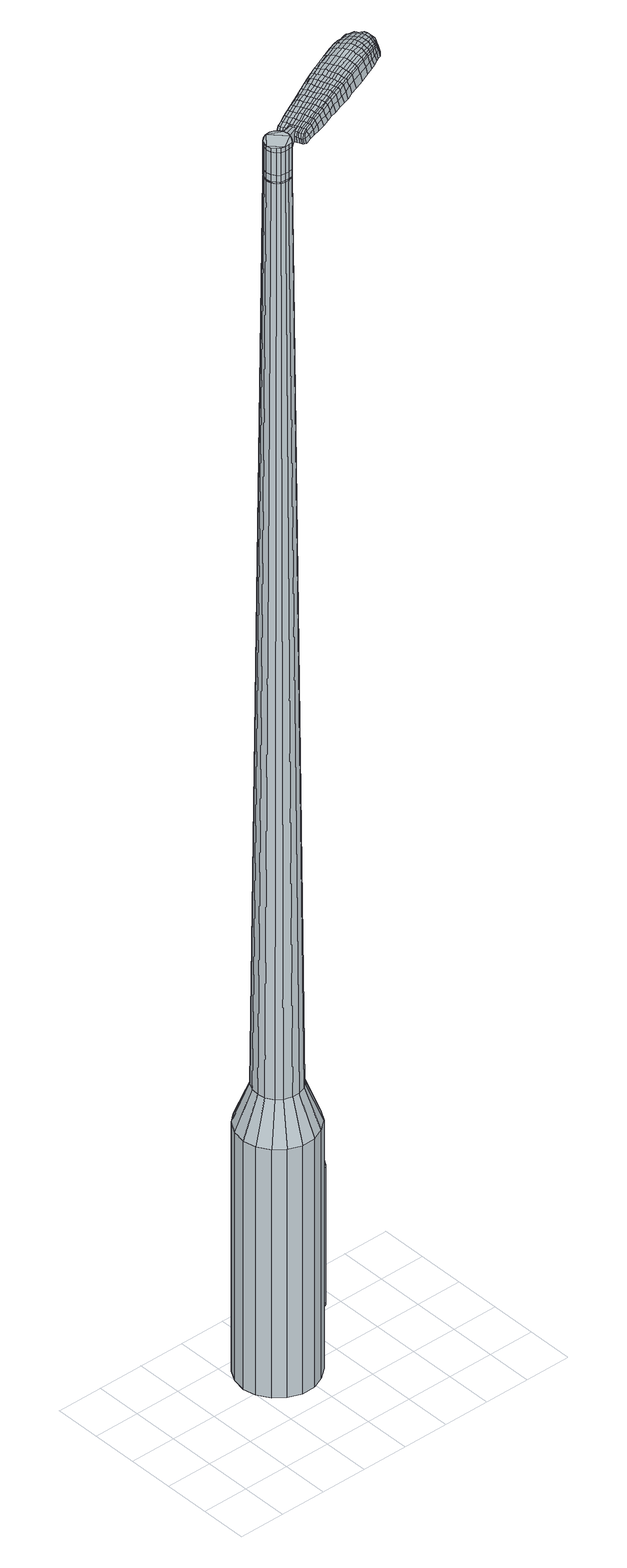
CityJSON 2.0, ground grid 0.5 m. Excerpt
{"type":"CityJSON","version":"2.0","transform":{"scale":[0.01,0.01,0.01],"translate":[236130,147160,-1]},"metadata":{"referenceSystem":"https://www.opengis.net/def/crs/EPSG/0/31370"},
"CityObjects":{
"object1":{"type":"GenericCityObject","attributes":{"cluster":451,"mean_distance_to_centroid":0.259,"new_centroid_x":236131.39,"new_centroid_y":147161.11,"mean_distance_to_camera":7.09,"H1":17.05,"H2":14.73,"Z_final":109.92,"cluster2":-1,"proj_x":236131.88,"proj_y":147162.38,"id_line":53640,"bearing_l":290.99,"distance":1.37,"orientation":"left","G_obj":20.99},"geometry":[{"type":"MultiSurface","lod":"2","boundaries":[[[0,1,2,3]],[[1,4,5,2]],[[4,6,7,5]],[[6,8,9,7]],[[8,10,11,9]],[[10,12,13,11]],[[12,14,15,13]],[[14,16,17,15]],[[16,18,19,17]],[[18,20,21,19]],[[20,22,23,21]],[[22,24,25,23]],[[24,26,27,25]],[[26,28,29,27]],[[28,30,31,29]],[[30,32,33,31]],[[32,34,35,33]],[[34,0,3,35]],[[36,37,38,39]],[[38,40,41,42]],[[41,43,42]],[[42,44,45,46]],[[45,47,46]],[[46,48,49,50]],[[49,51,50]],[[42,46,50,38]],[[50,52,39,38]],[[53,36,39]],[[2,5,7,35]],[[7,9,11,15]],[[11,13,15]],[[15,17,19,23]],[[19,21,23]],[[23,25,27,31]],[[27,29,31]],[[15,23,31,7]],[[31,33,35,7]],[[3,2,35]],[[1,0,54,55]],[[0,34,56,54]],[[34,32,57,56]],[[32,30,58,57]],[[30,28,59,58]],[[28,26,60,59]],[[26,24,61,60]],[[24,22,62,61]],[[22,20,63,62]],[[20,18,64,63]],[[18,16,65,64]],[[16,14,66,65]],[[14,12,67,66]],[[12,10,68,67]],[[10,8,69,68]],[[8,6,70,69]],[[6,4,71,70]],[[4,1,55,71]],[[55,54,72,73]],[[54,56,74,72]],[[56,57,75,74]],[[57,58,76,75]],[[58,59,77,76]],[[59,60,78,77]],[[60,61,79,78]],[[61,62,80,79]],[[62,63,81,80]],[[63,64,82,81]],[[64,65,83,82]],[[65,66,84,83]],[[66,67,85,84]],[[67,68,86,85]],[[68,69,87,86]],[[69,70,88,87]],[[70,71,89,88]],[[71,55,73,89]],[[72,90,91,73]],[[92,93,90,72]],[[94,95,93,92]],[[76,96,95,94]],[[77,97,96,76]],[[78,98,97,77]],[[99,100,98,78]],[[101,102,100,99]],[[103,104,102,101]],[[105,106,104,103]],[[83,107,106,105]],[[108,109,107,83]],[[85,110,109,108]],[[86,111,110,85]],[[112,113,111,86]],[[114,115,113,112]],[[89,116,115,114]],[[73,91,116,89]],[[117,118,119,120]],[[121,117,120,122]],[[123,121,122,124]],[[125,123,124,126]],[[127,125,126,128]],[[129,127,128,130]],[[131,129,130,132]],[[133,131,132,134]],[[135,133,134,136]],[[137,135,136,138]],[[139,137,138,140]],[[141,139,140,142]],[[143,141,142,144]],[[145,143,144,146]],[[147,145,146,148]],[[149,147,148,150]],[[74,92,72]],[[74,75,94,92]],[[75,76,94]],[[79,99,78]],[[79,80,101,99]],[[80,81,103,101]],[[81,82,105,103]],[[82,83,105]],[[84,108,83]],[[84,85,108]],[[87,112,86]],[[87,88,114,112]],[[88,89,114]],[[151,115,116]],[[151,152,113,115]],[[152,111,113]],[[153,109,110]],[[153,107,109]],[[154,106,107]],[[154,155,104,106]],[[155,156,102,104]],[[156,157,100,102]],[[157,98,100]],[[158,95,96]],[[158,159,93,95]],[[159,90,93]],[[39,52,149,160]],[[91,90,161,150]],[[53,39,160,118]],[[90,159,119,161]],[[36,53,118,117]],[[159,158,120,119]],[[37,36,117,121]],[[158,96,122,120]],[[38,37,121,123]],[[96,97,124,122]],[[40,38,123,125]],[[97,98,126,124]],[[41,40,125,127]],[[98,157,128,126]],[[43,41,127,129]],[[157,156,130,128]],[[42,43,129,131]],[[156,155,132,130]],[[44,42,131,133]],[[155,154,134,132]],[[45,44,133,135]],[[154,107,136,134]],[[47,45,135,137]],[[107,153,138,136]],[[46,47,137,139]],[[153,110,140,138]],[[48,46,139,141]],[[110,111,142,140]],[[49,48,141,143]],[[111,152,144,142]],[[51,49,143,145]],[[152,151,146,144]],[[50,51,145,147]],[[151,116,148,146]],[[52,50,147,149]],[[116,91,150,148]],[[149,150,162,163]],[[150,161,164,162]],[[161,119,165,164]],[[119,118,166,165]],[[118,160,167,166]],[[160,149,163,167]],[[168,169,170,171]],[[172,168,171,173]],[[168,172,174,175]],[[169,168,175,176]],[[177,178,179,180]],[[181,177,180,182]],[[177,181,183,184]],[[178,177,184,185]],[[186,187,188,189]],[[190,186,189,191]],[[186,190,192,193]],[[187,186,193,194]],[[195,196,197,198]],[[199,195,198,200]],[[195,199,201,202]],[[196,195,202,203]],[[204,205,206,207]],[[208,204,207,209]],[[204,208,210,211]],[[205,204,211,212]],[[213,214,215,216]],[[217,213,216,218]],[[213,217,219,220]],[[214,213,220,221]],[[222,223,224,225]],[[214,222,225,215]],[[222,214,221,226]],[[223,222,226,227]],[[228,229,230,231]],[[223,228,231,224]],[[228,223,227,232]],[[229,228,232,233]],[[234,172,173,235]],[[229,234,235,230]],[[234,229,233,236]],[[172,234,236,174]],[[237,238,239,240]],[[241,237,240,242]],[[237,241,243,244]],[[238,237,244,245]],[[246,247,248,249]],[[238,246,249,239]],[[246,238,245,250]],[[247,246,250,251]],[[252,253,254,255]],[[247,252,255,248]],[[252,247,251,256]],[[253,252,256,257]],[[258,259,260,261]],[[253,258,261,254]],[[258,253,257,262]],[[259,258,262,263]],[[264,169,176,265]],[[259,264,265,260]],[[264,259,263,266]],[[169,264,266,170]],[[267,268,269,270]],[[271,267,270,272]],[[267,271,273,274]],[[268,267,274,275]],[[276,277,278,279]],[[268,276,279,269]],[[276,268,275,280]],[[277,276,280,281]],[[282,283,284,285]],[[277,282,285,278]],[[282,277,281,286]],[[283,282,286,287]],[[288,181,182,289]],[[283,288,289,284]],[[288,283,287,290]],[[181,288,290,183]],[[291,292,293,294]],[[295,291,294,296]],[[291,295,297,298]],[[292,291,298,299]],[[300,301,302,303]],[[292,300,303,293]],[[300,292,299,304]],[[301,300,304,305]],[[306,307,308,309]],[[301,306,309,302]],[[306,301,305,310]],[[307,306,310,311]],[[312,313,314,315]],[[307,312,315,308]],[[312,307,311,316]],[[313,312,316,317]],[[318,178,185,319]],[[313,318,319,314]],[[318,313,317,320]],[[178,318,320,179]],[[321,207,206,322]],[[323,321,322,324]],[[321,323,325,326]],[[207,321,326,209]],[[327,323,324,328]],[[329,327,328,330]],[[327,329,331,332]],[[323,327,332,325]],[[333,329,330,334]],[[335,333,334,336]],[[333,335,337,338]],[[329,333,338,331]],[[339,335,336,340]],[[341,339,340,342]],[[339,341,343,344]],[[335,339,344,337]],[[345,341,342,346]],[[196,345,346,197]],[[345,196,203,347]],[[341,345,347,343]],[[348,349,194,193]],[[350,348,193,192]],[[348,350,351,352]],[[349,348,352,353]],[[354,355,353,352]],[[356,354,352,351]],[[354,356,357,358]],[[355,354,358,359]],[[360,361,359,358]],[[362,360,358,357]],[[360,362,363,364]],[[361,360,364,365]],[[366,367,365,364]],[[368,366,364,363]],[[366,368,201,199]],[[367,366,199,200]],[[369,370,371,372]],[[271,369,372,273]],[[369,271,272,373]],[[370,369,373,374]],[[375,190,191,376]],[[370,375,376,371]],[[375,370,374,377]],[[190,375,377,192]],[[378,379,380,381]],[[217,378,381,219]],[[378,217,218,382]],[[379,378,382,383]],[[384,385,386,387]],[[379,384,387,380]],[[384,379,383,388]],[[385,384,388,389]],[[390,187,194,391]],[[385,390,391,386]],[[390,385,389,392]],[[187,390,392,188]],[[393,394,395,396]],[[175,393,396,176]],[[393,175,174,397]],[[394,393,397,398]],[[399,400,401,402]],[[394,399,402,395]],[[399,394,398,403]],[[400,399,403,404]],[[405,198,197,406]],[[400,405,406,401]],[[405,400,404,407]],[[198,405,407,200]],[[408,409,410,411]],[[180,408,411,182]],[[408,180,179,412]],[[409,408,412,413]],[[414,202,201,415]],[[409,414,415,410]],[[414,409,413,416]],[[202,414,416,203]],[[417,418,419,420]],[[295,417,420,297]],[[417,295,296,421]],[[418,417,421,422]],[[423,208,209,424]],[[418,423,424,419]],[[423,418,422,425]],[[208,423,425,210]],[[426,427,428,429]],[[241,426,429,243]],[[426,241,242,430]],[[427,426,430,431]],[[432,433,434,435]],[[427,432,435,428]],[[432,427,431,436]],[[433,432,436,437]],[[438,205,212,439]],[[433,438,439,434]],[[438,433,437,440]],[[205,438,440,206]],[[441,442,431,430]],[[240,441,430,242]],[[441,240,239,443]],[[442,441,443,444]],[[445,446,437,436]],[[442,445,436,431]],[[445,442,444,447]],[[446,445,447,448]],[[449,322,206,440]],[[446,449,440,437]],[[449,446,448,450]],[[322,449,450,324]],[[451,452,453,454]],[[298,451,454,299]],[[451,298,297,420]],[[452,451,420,419]],[[455,326,325,456]],[[452,455,456,453]],[[455,452,419,424]],[[326,455,424,209]],[[457,458,444,443]],[[249,457,443,239]],[[457,249,248,459]],[[458,457,459,460]],[[461,462,448,447]],[[458,461,447,444]],[[461,458,460,463]],[[462,461,463,464]],[[465,328,324,450]],[[462,465,450,448]],[[465,462,464,466]],[[328,465,466,330]],[[467,468,469,470]],[[304,467,470,305]],[[467,304,299,454]],[[468,467,454,453]],[[471,332,331,472]],[[468,471,472,469]],[[471,468,453,456]],[[332,471,456,325]],[[473,474,460,459]],[[255,473,459,248]],[[473,255,254,475]],[[474,473,475,476]],[[477,478,464,463]],[[474,477,463,460]],[[477,474,476,479]],[[478,477,479,480]],[[481,334,330,466]],[[478,481,466,464]],[[481,478,480,482]],[[334,481,482,336]],[[483,484,485,486]],[[310,483,486,311]],[[483,310,305,470]],[[484,483,470,469]],[[487,338,337,488]],[[484,487,488,485]],[[487,484,469,472]],[[338,487,472,331]],[[489,490,476,475]],[[261,489,475,254]],[[489,261,260,491]],[[490,489,491,492]],[[493,494,480,479]],[[490,493,479,476]],[[493,490,492,495]],[[494,493,495,496]],[[497,340,336,482]],[[494,497,482,480]],[[497,494,496,498]],[[340,497,498,342]],[[499,500,501,502]],[[316,499,502,317]],[[499,316,311,486]],[[500,499,486,485]],[[503,344,343,504]],[[500,503,504,501]],[[503,500,485,488]],[[344,503,488,337]],[[505,506,492,491]],[[265,505,491,260]],[[505,265,176,396]],[[506,505,396,395]],[[507,508,496,495]],[[506,507,495,492]],[[507,506,395,402]],[[508,507,402,401]],[[509,346,342,498]],[[508,509,498,496]],[[509,508,401,406]],[[346,509,406,197]],[[510,511,413,412]],[[320,510,412,179]],[[510,320,317,502]],[[511,510,502,501]],[[512,347,203,416]],[[511,512,416,413]],[[512,511,501,504]],[[347,512,504,343]],[[513,514,374,373]],[[270,513,373,272]],[[513,270,269,515]],[[514,513,515,516]],[[517,350,192,377]],[[514,517,377,374]],[[517,514,516,518]],[[350,517,518,351]],[[519,520,521,522]],[[220,519,522,221]],[[519,220,219,381]],[[520,519,381,380]],[[523,524,525,526]],[[520,523,526,521]],[[523,520,380,387]],[[524,523,387,386]],[[527,349,353,528]],[[524,527,528,525]],[[527,524,386,391]],[[349,527,391,194]],[[529,530,516,515]],[[279,529,515,269]],[[529,279,278,531]],[[530,529,531,532]],[[533,356,351,518]],[[530,533,518,516]],[[533,530,532,534]],[[356,533,534,357]],[[535,536,537,538]],[[226,535,538,227]],[[535,226,221,522]],[[536,535,522,521]],[[539,540,541,542]],[[536,539,542,537]],[[539,536,521,526]],[[540,539,526,525]],[[543,355,359,544]],[[540,543,544,541]],[[543,540,525,528]],[[355,543,528,353]],[[545,546,532,531]],[[285,545,531,278]],[[545,285,284,547]],[[546,545,547,548]],[[549,362,357,534]],[[546,549,534,532]],[[549,546,548,550]],[[362,549,550,363]],[[551,552,553,554]],[[232,551,554,233]],[[551,232,227,538]],[[552,551,538,537]],[[555,556,557,558]],[[552,555,558,553]],[[555,552,537,542]],[[556,555,542,541]],[[559,361,365,560]],[[556,559,560,557]],[[559,556,541,544]],[[361,559,544,359]],[[561,562,548,547]],[[289,561,547,284]],[[561,289,182,411]],[[562,561,411,410]],[[563,368,363,550]],[[562,563,550,548]],[[563,562,410,415]],[[368,563,415,201]],[[564,565,398,397]],[[236,564,397,174]],[[564,236,233,554]],[[565,564,554,553]],[[566,567,404,403]],[[565,566,403,398]],[[566,565,553,558]],[[567,566,558,557]],[[568,367,200,407]],[[567,568,407,404]],[[568,567,557,560]],[[367,568,560,365]],[[569,570,571,572]],[[572,571,573,574]],[[575,573,571,576]],[[576,571,570,577]],[[578,579,580,581]],[[581,580,582,583]],[[584,582,580,585]],[[585,580,579,586]],[[587,588,589,590]],[[590,589,591,592]],[[593,591,589,594]],[[594,589,588,595]],[[596,597,598,599]],[[599,598,600,601]],[[602,600,598,603]],[[603,598,597,604]],[[605,606,607,608]],[[608,607,609,610]],[[611,609,607,612]],[[612,607,606,613]],[[614,615,616,617]],[[617,616,618,619]],[[620,618,616,621]],[[621,616,615,622]],[[623,624,625,626]],[[626,625,615,614]],[[622,615,625,627]],[[627,625,624,628]],[[629,630,631,632]],[[632,631,624,623]],[[628,624,631,633]],[[633,631,630,634]],[[574,573,635,636]],[[636,635,630,629]],[[634,630,635,637]],[[637,635,573,575]],[[638,639,640,641]],[[641,640,642,643]],[[644,642,640,645]],[[645,640,639,646]],[[647,648,649,650]],[[650,649,639,638]],[[646,639,649,651]],[[651,649,648,652]],[[653,654,655,656]],[[656,655,648,647]],[[652,648,655,657]],[[657,655,654,658]],[[659,660,661,662]],[[662,661,654,653]],[[658,654,661,663]],[[663,661,660,664]],[[577,570,665,666]],[[666,665,660,659]],[[664,660,665,667]],[[667,665,570,569]],[[668,669,670,671]],[[671,670,672,673]],[[674,672,670,675]],[[675,670,669,676]],[[677,678,679,680]],[[680,679,669,668]],[[676,669,679,681]],[[681,679,678,682]],[[683,684,685,686]],[[686,685,678,677]],[[682,678,685,687]],[[687,685,684,688]],[[583,582,689,690]],[[690,689,684,683]],[[688,684,689,691]],[[691,689,582,584]],[[692,693,694,695]],[[695,694,696,697]],[[698,696,694,699]],[[699,694,693,700]],[[701,702,703,704]],[[704,703,693,692]],[[700,693,703,705]],[[705,703,702,706]],[[707,708,709,710]],[[710,709,702,701]],[[706,702,709,711]],[[711,709,708,712]],[[713,714,715,716]],[[716,715,708,707]],[[712,708,715,717]],[[717,715,714,718]],[[586,579,719,720]],[[720,719,714,713]],[[718,714,719,721]],[[721,719,579,578]],[[605,608,722,723]],[[723,722,724,725]],[[726,724,722,727]],[[727,722,608,610]],[[725,724,728,729]],[[729,728,730,731]],[[732,730,728,733]],[[733,728,724,726]],[[731,730,734,735]],[[735,734,736,737]],[[738,736,734,739]],[[739,734,730,732]],[[737,736,740,741]],[[741,740,742,743]],[[744,742,740,745]],[[745,740,736,738]],[[743,742,746,747]],[[747,746,597,596]],[[604,597,746,748]],[[748,746,742,744]],[[595,749,750,594]],[[594,750,751,593]],[[752,751,750,753]],[[753,750,749,754]],[[754,755,756,753]],[[753,756,757,752]],[[758,757,756,759]],[[759,756,755,760]],[[760,761,762,759]],[[759,762,763,758]],[[764,763,762,765]],[[765,762,761,766]],[[766,767,768,765]],[[765,768,769,764]],[[602,769,768,600]],[[600,768,767,601]],[[770,771,772,773]],[[773,772,672,674]],[[673,672,772,774]],[[774,772,771,775]],[[592,591,776,777]],[[777,776,771,770]],[[775,771,776,778]],[[778,776,591,593]],[[779,780,781,782]],[[782,781,618,620]],[[619,618,781,783]],[[783,781,780,784]],[[785,786,787,788]],[[788,787,780,779]],[[784,780,787,789]],[[789,787,786,790]],[[595,588,791,792]],[[792,791,786,785]],[[790,786,791,793]],[[793,791,588,587]],[[794,795,796,797]],[[797,796,576,577]],[[575,576,796,798]],[[798,796,795,799]],[[800,801,802,803]],[[803,802,795,794]],[[799,795,802,804]],[[804,802,801,805]],[[596,599,806,807]],[[807,806,801,800]],[[805,801,806,808]],[[808,806,599,601]],[[809,810,811,812]],[[812,811,581,583]],[[578,581,811,813]],[[813,811,810,814]],[[602,603,815,816]],[[816,815,810,809]],[[814,810,815,817]],[[817,815,603,604]],[[818,819,820,821]],[[821,820,696,698]],[[697,696,820,822]],[[822,820,819,823]],[[610,609,824,825]],[[825,824,819,818]],[[823,819,824,826]],[[826,824,609,611]],[[827,828,829,830]],[[830,829,642,644]],[[643,642,829,831]],[[829,828,831]],[[832,833,834,835]],[[835,834,828,827]],[[831,828,834,836]],[[836,834,833,837]],[[613,606,838,839]],[[839,838,833,832]],[[837,833,838,840]],[[840,838,606,605]],[[841,842,831]],[[831,842,641,643]],[[638,641,842,843]],[[842,841,843]],[[837,844,845,836]],[[836,845,841,831]],[[843,841,845,846]],[[846,845,844,847]],[[605,723,848,840]],[[840,848,844,837]],[[847,844,848,849]],[[849,848,723,725]],[[850,851,852,853]],[[853,852,699,700]],[[698,699,852,821]],[[821,852,851,818]],[[726,727,854,855]],[[855,854,851,850]],[[818,851,854,825]],[[825,854,727,610]],[[856,857,843]],[[843,857,650,638]],[[647,650,857,858]],[[858,857,856,859]],[[847,860,861,846]],[[846,861,856,843]],[[859,856,861,862]],[[862,861,860,863]],[[725,729,864,849]],[[849,864,860,847]],[[863,860,864,865]],[[865,864,729,731]],[[866,867,868,869]],[[869,868,705,706]],[[700,705,868,853]],[[853,868,867,850]],[[732,733,870,871]],[[871,870,867,866]],[[850,867,870,855]],[[855,870,733,726]],[[859,872,873,858]],[[858,873,656,647]],[[653,656,873,874]],[[874,873,872,875]],[[863,876,877,862]],[[862,877,872,859]],[[875,872,877,878]],[[878,877,876,879]],[[731,735,880,865]],[[865,880,876,863]],[[879,876,880,881]],[[881,880,735,737]],[[882,883,884,885]],[[885,884,711,712]],[[706,711,884,869]],[[869,884,883,866]],[[738,739,886,887]],[[887,886,883,882]],[[866,883,886,871]],[[871,886,739,732]],[[875,888,889,874]],[[874,889,662,653]],[[659,662,889,890]],[[890,889,888,891]],[[879,892,893,878]],[[878,893,888,875]],[[891,888,893,894]],[[894,893,892,895]],[[737,741,896,881]],[[881,896,892,879]],[[895,892,896,897]],[[897,896,741,743]],[[898,899,900,901]],[[901,900,717,718]],[[712,717,900,885]],[[885,900,899,882]],[[744,745,902,903]],[[903,902,899,898]],[[882,899,902,887]],[[887,902,745,738]],[[891,904,905,890]],[[890,905,666,659]],[[577,666,905,797]],[[797,905,904,794]],[[895,906,907,894]],[[894,907,904,891]],[[794,904,907,803]],[[803,907,906,800]],[[743,747,908,897]],[[897,908,906,895]],[[800,906,908,807]],[[807,908,747,596]],[[814,909,910,813]],[[813,910,721,578]],[[718,721,910,901]],[[901,910,909,898]],[[604,748,911,817]],[[817,911,909,814]],[[898,909,911,903]],[[903,911,748,744]],[[775,912,913,774]],[[774,913,671,673]],[[668,671,913,914]],[[914,913,912,915]],[[593,751,916,778]],[[778,916,912,775]],[[915,912,916,917]],[[917,916,751,752]],[[918,919,920,921]],[[921,920,621,622]],[[620,621,920,782]],[[782,920,919,779]],[[922,923,924,925]],[[925,924,919,918]],[[779,919,924,788]],[[788,924,923,785]],[[754,749,926,927]],[[927,926,923,922]],[[785,923,926,792]],[[792,926,749,595]],[[915,928,929,914]],[[914,929,680,668]],[[677,680,929,930]],[[930,929,928,931]],[[752,757,932,917]],[[917,932,928,915]],[[931,928,932,933]],[[933,932,757,758]],[[934,935,936,937]],[[937,936,627,628]],[[622,627,936,921]],[[921,936,935,918]],[[938,939,940,941]],[[941,940,935,934]],[[918,935,940,925]],[[925,940,939,922]],[[760,755,942,943]],[[943,942,939,938]],[[922,939,942,927]],[[927,942,755,754]],[[931,944,945,930]],[[930,945,686,677]],[[683,686,945,946]],[[946,945,944,947]],[[758,763,948,933]],[[933,948,944,931]],[[947,944,948,949]],[[949,948,763,764]],[[950,951,952,953]],[[953,952,633,634]],[[628,633,952,937]],[[937,952,951,934]],[[954,955,956,957]],[[957,956,951,950]],[[934,951,956,941]],[[941,956,955,938]],[[766,761,958,959]],[[959,958,955,954]],[[938,955,958,943]],[[943,958,761,760]],[[947,960,961,946]],[[946,961,690,683]],[[583,690,961,812]],[[812,961,960,809]],[[764,769,962,949]],[[949,962,960,947]],[[809,960,962,816]],[[816,962,769,602]],[[799,963,964,798]],[[798,964,637,575]],[[634,637,964,953]],[[953,964,963,950]],[[805,965,966,804]],[[804,966,963,799]],[[950,963,966,957]],[[957,966,965,954]],[[601,767,967,808]],[[808,967,965,805]],[[954,965,967,959]],[[959,967,767,766]],[[569,572,171,170]],[[572,574,173,171]],[[584,585,184,183]],[[585,586,185,184]],[[587,590,189,188]],[[590,592,191,189]],[[611,612,211,210]],[[612,613,212,211]],[[614,617,216,215]],[[617,619,218,216]],[[623,626,225,224]],[[626,614,215,225]],[[629,632,231,230]],[[632,623,224,231]],[[574,636,235,173]],[[636,629,230,235]],[[644,645,244,243]],[[645,646,245,244]],[[646,651,250,245]],[[651,652,251,250]],[[652,657,256,251]],[[657,658,257,256]],[[658,663,262,257]],[[663,664,263,262]],[[664,667,266,263]],[[667,569,170,266]],[[674,675,274,273]],[[675,676,275,274]],[[676,681,280,275]],[[681,682,281,280]],[[682,687,286,281]],[[687,688,287,286]],[[688,691,290,287]],[[691,584,183,290]],[[692,695,294,293]],[[695,697,296,294]],[[701,704,303,302]],[[704,692,293,303]],[[707,710,309,308]],[[710,701,302,309]],[[713,716,315,314]],[[716,707,308,315]],[[586,720,319,185]],[[720,713,314,319]],[[770,773,372,371]],[[773,674,273,372]],[[592,777,376,191]],[[777,770,371,376]],[[619,783,382,218]],[[783,784,383,382]],[[784,789,388,383]],[[789,790,389,388]],[[790,793,392,389]],[[793,587,188,392]],[[697,822,421,296]],[[822,823,422,421]],[[823,826,425,422]],[[826,611,210,425]],[[827,830,429,428]],[[830,644,243,429]],[[832,835,435,434]],[[835,827,428,435]],[[613,839,439,212]],[[839,832,434,439]],[[968,969,970,971]],[[972,973,971,970]],[[974,975,976,977]],[[978,979,980,981]],[[969,982,983,970]],[[984,972,970,983]],[[985,974,977,986]],[[987,988,979,978]],[[982,989,990,983]],[[990,991,984,983]],[[992,985,986,993]],[[994,988,987,995]],[[989,996,997,990]],[[997,998,991,990]],[[999,992,993,1000]],[[1001,994,995,1002]],[[1003,1004,1005,1006]],[[1007,1008,1004,1003]],[[1007,1009,1010,1008]],[[1009,1011,1012,1010]],[[1013,1014,1015,1016]],[[1017,1018,1014,1013]],[[1019,1020,1018,1017]],[[1021,1022,1020,1019]],[[1016,1005,1004,1013]],[[1013,1004,1008,1017]],[[1008,1010,1019,1017]],[[1010,1012,1021,1019]],[[977,976,973,972]],[[986,977,972,984]],[[991,993,986,984]],[[998,1000,993,991]],[[978,981,975,974]],[[987,978,974,985]],[[995,987,985,992]],[[1002,995,992,999]],[[979,1003,1006,980]],[[988,1007,1003,979]],[[1009,1007,988,994]],[[1011,1009,994,1001]],[[1023,1024,1025,1026]],[[1025,1027,1028,1029]],[[1025,1029,1030,1031]],[[1025,1031,1026]],[[1032,1023,1026,1033]],[[1034,1033,1026,1035]],[[1036,1035,1026]],[[1037,1025,1024,1038]],[[1039,1037,1038,1040]],[[1041,1039,1040,1042]],[[1043,1041,1042,1044]],[[1045,1043,1044,1046]],[[1046,1047,1048,1049]],[[1046,1049,1050,1051]],[[1046,1051,1052,1053]],[[1052,1054,1055,1056]],[[1052,1056,1057,1058]],[[1052,1058,1053]],[[1046,1053,1045]],[[1059,1060,1024,1023]],[[1061,1062,1027,1025]],[[1063,1064,1036,1026]],[[1060,1065,1038,1024]],[[1066,1061,1025,1037]],[[1065,1067,1040,1038]],[[1068,1066,1037,1039]],[[1067,1069,1042,1040]],[[1070,1068,1039,1041]],[[1069,1071,1044,1042]],[[1072,1070,1041,1043]],[[1071,1073,1046,1044]],[[1074,1072,1043,1045]],[[1073,1075,1047,1046]],[[1076,1077,1054,1052]],[[1078,1074,1045,1053]],[[1048,1047,1075,1079]],[[1049,1048,1079,1080]],[[1050,1049,1080,1081]],[[1051,1050,1081,1082]],[[1052,1051,1082,1076]],[[1083,1059,1023,1032]],[[1084,1083,1032,1033]],[[1085,1084,1033,1034]],[[1086,1085,1034,1035]],[[1064,1086,1035,1036]],[[1028,1027,1062,1087]],[[1055,1054,1077,1088]],[[1029,1028,1087,1089]],[[1030,1029,1089,1090]],[[1031,1030,1090,1091]],[[1026,1031,1091,1063]],[[1056,1055,1088,1092]],[[1057,1056,1092,1093]],[[1058,1057,1093,1094]],[[1053,1058,1094,1078]]]}]}
},
"vertices":[
[179,128,384],[182,114,384],[182,114,96],[179,128,96],[180,99,384],[180,99,96],[173,86,384],[173,86,96],[161,77,384],[161,77,96],[148,71,384],[148,71,96],[133,71,384],[133,71,96],[119,76,384],[119,76,96],[108,85,384],[108,85,96],[100,98,384],[100,98,96],[97,112,384],[97,112,96],[100,127,384],[100,127,96],[107,140,384],[107,140,96],[118,149,384],[118,149,96],[132,154,384],[132,154,96],[146,155,384],[146,155,96],[160,150,384],[160,150,96],[172,141,384],[172,141,96],[146,125,1524],[142,126,1524],[137,126,1524],[152,118,1524],[133,124,1524],[129,121,1524],[126,113,1524],[127,117,1524],[127,108,1524],[130,104,1524],[138,100,1524],[133,101,1524],[142,100,1524],[147,101,1524],[152,109,1524],[150,104,1524],[153,113,1524],[150,122,1524],[163,122,429],[165,113,429],[159,129,429],[152,135,429],[144,138,429],[135,138,429],[127,134,429],[120,129,429],[116,121,429],[115,112,429],[116,104,429],[121,96,429],[127,91,429],[136,88,429],[144,88,429],[153,91,429],[159,97,429],[164,105,429],[152,118,1483],[153,113,1483],[150,122,1483],[146,125,1483],[142,126,1483],[137,126,1483],[133,124,1483],[129,121,1483],[127,117,1483],[126,113,1483],[127,108,1483],[130,104,1483],[133,101,1483],[138,100,1483],[142,100,1483],[147,101,1483],[150,104,1483],[152,109,1483],[152,118,1485],[153,113,1485],[149,121,1483],[149,121,1485],[146,124,1483],[146,124,1485],[142,126,1485],[137,126,1485],[133,124,1485],[130,121,1483],[130,121,1485],[128,117,1483],[128,117,1485],[127,113,1483],[127,113,1485],[128,108,1483],[128,108,1485],[130,104,1485],[133,102,1483],[133,102,1485],[138,100,1485],[142,100,1485],[146,102,1483],[146,102,1485],[150,105,1483],[150,105,1485],[152,109,1485],[146,125,1519],[150,122,1519],[150,122,1493],[146,125,1493],[142,126,1519],[142,126,1493],[137,126,1519],[137,126,1493],[133,124,1519],[133,124,1493],[129,121,1519],[129,121,1493],[127,117,1519],[127,117,1493],[126,113,1519],[126,113,1493],[127,108,1519],[127,108,1493],[130,104,1519],[130,104,1493],[133,101,1519],[133,101,1493],[138,100,1519],[138,100,1493],[142,100,1519],[142,100,1493],[147,101,1519],[147,101,1493],[150,104,1519],[150,104,1493],[152,109,1519],[152,109,1493],[153,113,1519],[153,113,1493],[150,104,1485],[147,101,1485],[133,101,1485],[127,108,1485],[126,113,1485],[127,117,1485],[129,121,1485],[146,125,1485],[150,122,1485],[152,118,1519],[152,118,1493],[171,121,1513],[171,121,1518],[170,124,1513],[169,127,1513],[169,127,1518],[170,124,1518],[246,133,1519],[239,130,1518],[241,129,1509],[248,132,1510],[254,136,1519],[256,135,1510],[253,137,1526],[244,134,1525],[238,132,1525],[232,169,1519],[226,166,1518],[225,164,1525],[232,167,1525],[240,172,1519],[240,170,1526],[241,174,1510],[233,171,1510],[226,168,1509],[307,179,1519],[308,175,1519],[309,175,1513],[308,179,1513],[305,182,1519],[305,182,1513],[303,181,1524],[306,178,1524],[307,175,1524],[238,152,1530],[231,149,1529],[232,146,1529],[239,149,1530],[246,155,1531],[248,152,1531],[245,159,1530],[237,156,1530],[230,153,1529],[163,123,1512],[164,120,1512],[165,121,1517],[164,123,1517],[162,126,1512],[163,126,1517],[162,126,1506],[163,123,1506],[164,121,1506],[301,155,1519],[298,154,1519],[299,153,1512],[302,154,1512],[303,157,1518],[304,156,1512],[302,157,1522],[300,156,1523],[297,155,1524],[293,151,1519],[288,149,1519],[290,148,1512],[295,151,1512],[293,153,1524],[287,150,1525],[283,147,1519],[276,144,1519],[277,143,1511],[285,146,1511],[282,148,1526],[274,145,1526],[265,140,1519],[267,139,1510],[264,141,1526],[176,110,1513],[183,112,1513],[182,113,1518],[174,111,1517],[170,109,1512],[171,110,1516],[171,108,1506],[177,110,1507],[184,112,1507],[190,115,1514],[197,117,1515],[196,118,1520],[189,116,1519],[191,114,1507],[199,116,1507],[204,119,1515],[211,121,1516],[210,123,1522],[203,120,1521],[206,118,1508],[213,121,1508],[218,124,1517],[225,126,1517],[224,127,1524],[217,125,1523],[220,123,1508],[227,125,1509],[232,128,1518],[231,129,1524],[234,127,1509],[289,189,1519],[285,188,1519],[286,187,1524],[289,188,1523],[291,189,1518],[291,188,1522],[291,191,1512],[289,190,1512],[286,190,1512],[281,187,1519],[275,185,1519],[275,184,1525],[281,185,1524],[281,188,1512],[276,187,1512],[269,183,1519],[262,181,1519],[262,179,1526],[269,182,1526],[270,185,1511],[263,182,1511],[251,176,1519],[251,175,1526],[252,178,1510],[165,139,1513],[172,142,1513],[172,143,1507],[165,140,1507],[160,136,1512],[160,137,1506],[161,136,1516],[165,137,1517],[171,140,1518],[179,145,1514],[185,148,1515],[186,149,1507],[179,146,1507],[178,143,1519],[185,146,1520],[192,151,1515],[199,154,1516],[200,156,1508],[193,153,1508],[192,149,1521],[199,152,1522],[206,157,1517],[212,160,1517],[213,162,1509],[206,159,1508],[205,155,1523],[212,158,1524],[219,163,1518],[220,165,1509],[219,161,1524],[169,125,1519],[170,123,1519],[176,128,1520],[177,125,1520],[175,131,1520],[168,128,1519],[183,131,1522],[184,128,1522],[190,133,1523],[191,131,1523],[189,136,1523],[182,133,1521],[197,136,1524],[198,133,1524],[204,139,1525],[205,136,1525],[202,142,1525],[195,139,1524],[210,141,1526],[211,139,1526],[217,144,1527],[218,141,1527],[216,147,1527],[209,145,1526],[224,147,1528],[225,144,1528],[223,150,1528],[303,177,1527],[304,174,1527],[300,180,1526],[296,179,1527],[299,175,1528],[300,172,1528],[293,173,1529],[294,170,1529],[290,177,1528],[284,174,1530],[286,171,1530],[287,167,1530],[279,168,1531],[280,164,1531],[277,172,1530],[269,168,1531],[270,165,1531],[272,161,1531],[258,160,1531],[260,157,1531],[257,164,1531],[293,189,1518],[296,188,1519],[297,189,1513],[294,190,1513],[292,188,1523],[295,187,1523],[301,185,1519],[301,186,1513],[299,184,1524],[304,158,1518],[306,161,1518],[304,161,1523],[303,158,1523],[306,158,1513],[307,160,1513],[307,164,1519],[309,168,1519],[307,167,1524],[306,164,1523],[308,164,1513],[309,168,1513],[309,171,1519],[307,171,1524],[310,172,1513],[244,135,1528],[243,137,1528],[236,135,1528],[237,133,1527],[252,138,1528],[251,140,1529],[242,140,1529],[241,143,1530],[234,140,1529],[235,137,1528],[251,143,1529],[250,146,1530],[240,146,1530],[233,143,1529],[249,149,1531],[232,165,1528],[233,163,1529],[241,167,1529],[240,169,1528],[226,163,1527],[227,160,1528],[235,160,1529],[243,163,1530],[228,157,1528],[158,134,1512],[159,132,1512],[160,132,1517],[160,134,1517],[159,135,1506],[160,133,1506],[160,129,1512],[162,129,1517],[161,130,1506],[168,109,1512],[167,111,1512],[168,110,1506],[169,109,1506],[169,110,1517],[168,112,1517],[166,113,1512],[165,115,1512],[166,115,1506],[167,113,1506],[167,114,1517],[167,116,1517],[165,118,1512],[165,118,1506],[166,119,1517],[174,112,1519],[173,114,1519],[181,114,1520],[180,116,1520],[172,116,1519],[172,118,1519],[180,118,1520],[179,121,1520],[171,120,1519],[178,123,1520],[165,136,1519],[165,134,1519],[172,137,1520],[172,139,1520],[167,131,1519],[173,134,1520],[188,117,1521],[187,118,1521],[195,119,1522],[194,121,1522],[187,121,1521],[186,123,1521],[194,123,1522],[193,126,1523],[185,126,1522],[192,128,1523],[179,142,1521],[179,140,1521],[186,143,1522],[185,145,1522],[180,137,1521],[187,140,1522],[202,121,1523],[202,123,1523],[209,124,1524],[209,125,1524],[201,125,1523],[200,128,1524],[208,128,1525],[207,131,1525],[199,131,1524],[206,133,1525],[192,148,1523],[193,146,1523],[200,149,1524],[199,151,1524],[194,143,1524],[201,145,1525],[216,126,1525],[216,128,1525],[223,128,1526],[222,130,1526],[215,130,1526],[214,133,1526],[222,133,1527],[221,135,1527],[213,136,1526],[219,138,1527],[206,154,1525],[206,152,1525],[213,155,1526],[212,157,1526],[208,148,1526],[215,151,1527],[230,131,1527],[229,132,1527],[229,135,1527],[227,138,1528],[226,141,1528],[219,160,1527],[220,158,1527],[221,154,1528],[290,187,1525],[293,186,1525],[287,186,1526],[289,185,1526],[297,184,1526],[293,182,1527],[301,158,1525],[302,160,1525],[299,158,1526],[298,156,1525],[303,163,1525],[304,166,1526],[301,165,1527],[300,161,1526],[305,170,1526],[301,168,1527],[282,184,1526],[284,183,1527],[276,183,1527],[278,181,1528],[287,180,1528],[281,178,1529],[293,154,1526],[294,156,1527],[288,153,1528],[287,151,1527],[294,159,1527],[295,162,1528],[288,160,1529],[288,156,1528],[295,166,1528],[288,163,1530],[270,181,1528],[272,179,1529],[262,178,1528],[264,176,1529],[274,176,1529],[266,172,1530],[282,149,1528],[282,151,1528],[274,148,1529],[274,146,1528],[282,154,1529],[282,157,1530],[273,154,1530],[274,151,1530],[281,161,1530],[273,158,1531],[251,173,1529],[253,171,1529],[255,168,1530],[263,142,1528],[263,144,1529],[262,147,1530],[262,150,1530],[261,153,1531],[240,131,1509],[239,132,1518],[245,135,1518],[247,134,1509],[253,137,1519],[255,136,1510],[252,138,1525],[244,136,1525],[237,133,1525],[226,162,1525],[227,164,1518],[233,167,1518],[233,165,1525],[241,170,1519],[241,169,1525],[242,172,1510],[234,169,1509],[227,166,1509],[307,175,1513],[306,175,1519],[305,178,1519],[306,178,1513],[303,181,1519],[304,181,1513],[302,180,1524],[304,177,1524],[305,174,1524],[233,147,1528],[232,149,1528],[238,152,1529],[239,149,1529],[247,155,1529],[248,152,1529],[245,159,1529],[237,155,1529],[230,153,1528],[167,122,1516],[166,121,1512],[165,124,1512],[166,124,1516],[164,127,1512],[165,127,1516],[164,127,1506],[166,124,1506],[167,121,1506],[298,154,1512],[297,155,1519],[299,157,1518],[301,156,1512],[301,158,1518],[302,157,1512],[300,159,1522],[299,158,1523],[296,156,1523],[289,150,1512],[287,151,1519],[293,153,1519],[294,152,1512],[292,154,1524],[286,152,1525],[277,145,1511],[275,145,1519],[282,148,1519],[284,147,1511],[281,149,1525],[274,146,1526],[264,141,1519],[266,140,1510],[263,142,1526],[181,115,1518],[182,114,1513],[175,112,1513],[174,113,1517],[170,111,1512],[171,112,1515],[171,110,1506],[176,111,1506],[184,114,1507],[195,120,1520],[197,119,1514],[189,117,1514],[188,117,1519],[191,116,1507],[198,118,1507],[210,124,1522],[211,123,1516],[204,121,1515],[203,122,1521],[205,120,1508],[212,122,1508],[223,129,1523],[225,128,1517],[218,126,1516],[217,127,1522],[219,125,1508],[227,127,1508],[232,130,1517],[230,131,1524],[233,129,1509],[286,185,1523],[286,186,1519],[289,187,1518],[289,186,1523],[291,187,1518],[291,186,1522],[291,189,1512],[289,188,1512],[286,188,1512],[276,182,1525],[276,183,1519],[281,185,1519],[281,183,1524],[282,186,1512],[276,185,1512],[262,177,1526],[263,179,1519],[270,181,1519],[270,180,1525],[271,183,1511],[263,181,1511],[252,175,1519],[252,173,1526],[253,176,1510],[173,141,1507],[173,140,1513],[166,137,1513],[166,138,1506],[161,135,1512],[162,136,1506],[162,134,1515],[166,136,1517],[172,139,1518],[187,148,1507],[186,146,1514],[179,143,1514],[180,145,1507],[179,142,1519],[186,145,1520],[200,154,1508],[200,152,1516],[193,149,1515],[194,151,1508],[193,148,1521],[200,151,1522],[214,160,1508],[213,158,1517],[207,155,1516],[207,157,1508],[206,154,1522],[213,157,1523],[220,161,1517],[221,163,1509],[220,160,1524],[170,126,1518],[171,123,1518],[176,128,1519],[177,126,1519],[175,131,1519],[169,128,1518],[183,131,1520],[184,128,1520],[190,133,1521],[191,131,1521],[189,136,1521],[182,134,1520],[197,136,1523],[198,134,1523],[204,139,1524],[205,136,1524],[203,142,1524],[196,139,1523],[211,142,1525],[212,139,1525],[218,144,1526],[219,141,1526],[217,147,1526],[210,145,1525],[225,147,1527],[226,144,1527],[223,150,1527],[303,173,1526],[302,176,1526],[299,179,1525],[296,178,1526],[298,175,1526],[299,172,1526],[293,170,1528],[292,173,1528],[290,176,1527],[283,174,1528],[285,170,1529],[287,167,1529],[280,164,1530],[279,168,1530],[277,171,1529],[269,168,1530],[270,164,1530],[272,161,1530],[260,157,1530],[259,160,1530],[257,163,1530],[296,187,1513],[295,186,1518],[293,187,1518],[293,188,1512],[292,186,1523],[294,185,1523],[299,184,1519],[300,184,1513],[298,183,1523],[303,162,1523],[304,161,1518],[303,159,1518],[301,160,1523],[304,159,1512],[305,161,1512],[305,168,1523],[306,168,1519],[305,164,1519],[304,164,1523],[306,164,1513],[307,168,1513],[307,171,1519],[305,171,1524],[308,171,1513],[236,135,1527],[243,138,1527],[243,137,1527],[237,134,1526],[251,139,1527],[251,141,1528],[235,141,1528],[241,143,1528],[242,140,1528],[236,138,1527],[251,143,1528],[250,146,1529],[240,146,1529],[234,144,1528],[249,149,1529],[242,166,1528],[234,163,1527],[233,164,1527],[241,168,1527],[226,161,1526],[227,160,1527],[235,159,1528],[243,163,1528],[229,157,1527],[162,133,1516],[161,133,1512],[161,134,1512],[162,134,1516],[161,135,1506],[162,134,1506],[162,130,1512],[163,130,1516],[163,131,1506],[170,111,1506],[169,112,1512],[169,111,1512],[170,110,1506],[170,112,1516],[169,116,1506],[168,116,1512],[169,114,1512],[170,113,1506],[169,115,1516],[168,117,1516],[167,119,1512],[168,119,1506],[167,119,1516],[174,114,1518],[174,113,1518],[181,116,1519],[172,119,1518],[173,116,1518],[180,118,1519],[179,121,1519],[172,121,1518],[178,123,1519],[173,137,1519],[166,134,1518],[166,135,1518],[173,138,1519],[168,131,1518],[174,134,1519],[188,119,1520],[188,118,1520],[195,120,1521],[195,121,1521],[186,123,1520],[187,121,1520],[194,123,1521],[193,126,1521],[185,126,1520],[192,128,1521],[187,143,1521],[180,140,1520],[179,141,1520],[186,144,1521],[181,137,1520],[188,140,1521],[202,124,1522],[202,123,1522],[209,125,1523],[209,126,1523],[200,128,1522],[201,126,1522],[208,128,1523],[207,131,1524],[199,131,1523],[206,134,1524],[200,149,1523],[194,146,1522],[193,147,1522],[200,150,1523],[195,143,1522],[202,145,1523],[216,128,1524],[216,127,1524],[223,130,1525],[223,131,1525],[214,133,1525],[215,131,1524],[222,133,1525],[221,136,1526],[213,136,1525],[220,139,1526],[214,155,1525],[207,152,1524],[207,153,1524],[213,156,1525],[208,148,1524],[215,151,1525],[230,133,1526],[230,132,1526],[228,138,1527],[229,136,1526],[227,141,1527],[221,157,1526],[220,159,1526],[222,154,1526],[292,184,1524],[290,185,1524],[287,184,1525],[289,184,1525],[296,182,1525],[292,181,1525],[298,159,1525],[301,161,1524],[299,159,1524],[296,157,1525],[300,165,1526],[303,167,1525],[302,163,1524],[299,162,1525],[303,170,1525],[300,168,1526],[284,182,1526],[282,183,1526],[276,181,1526],[278,180,1527],[287,179,1526],[281,177,1527],[287,154,1527],[293,157,1526],[292,155,1526],[286,153,1526],[288,160,1528],[294,163,1527],[294,160,1526],[288,157,1527],[294,166,1527],[287,164,1528],[272,178,1527],[270,179,1527],[263,176,1527],[264,175,1528],[274,175,1528],[266,172,1529],[274,149,1528],[281,152,1527],[281,150,1527],[274,147,1527],[273,155,1529],[281,158,1529],[281,155,1528],[274,152,1528],[281,161,1529],[273,158,1530],[253,171,1528],[252,172,1528],[255,167,1529],[263,145,1528],[263,143,1528],[262,150,1529],[262,147,1529],[261,154,1530],[171,110,1508],[168,116,1508],[199,127,1509],[202,120,1509],[220,134,1510],[223,126,1510],[257,148,1512],[260,139,1512],[243,132,1511],[240,141,1511],[274,154,1513],[286,159,1514],[289,151,1514],[277,145,1513],[166,123,1508],[196,134,1509],[217,142,1510],[254,156,1512],[237,150,1511],[270,163,1513],[283,167,1514],[164,129,1508],[194,142,1509],[213,150,1510],[250,165,1512],[233,158,1511],[280,176,1514],[267,171,1513],[161,135,1508],[191,149,1509],[210,158,1510],[247,174,1512],[230,167,1511],[277,184,1514],[264,180,1513],[298,164,1514],[302,167,1514],[305,161,1514],[301,157,1514],[295,172,1514],[300,174,1514],[292,180,1514],[297,181,1514],[289,188,1514],[295,187,1514],[306,172,1515],[308,176,1515],[308,175,1515],[307,168,1515],[304,176,1515],[307,177,1515],[303,180,1515],[307,178,1515],[301,184,1515],[306,179,1515],[143,156,334],[148,156,334],[148,156,165],[133,156,171],[143,156,165],[140,156,165],[137,156,166],[135,156,167],[134,156,169],[140,156,334],[137,156,333],[135,156,332],[134,156,331],[133,156,328],[161,151,165],[161,151,334],[173,141,165],[173,141,334],[180,128,165],[180,128,334],[183,114,165],[183,114,334],[181,99,165],[181,99,334],[179,95,334],[178,92,334],[176,89,333],[175,87,332],[175,86,331],[175,86,328],[179,95,165],[175,86,171],[175,86,169],[175,87,167],[176,89,166],[178,92,165],[143,153,334],[147,153,334],[147,153,165],[143,153,165],[133,153,171],[133,153,328],[160,148,334],[160,148,165],[171,139,334],[171,139,165],[178,127,334],[178,127,165],[181,114,334],[181,114,165],[179,100,334],[179,100,165],[177,97,334],[172,87,328],[172,87,171],[177,97,165],[175,93,334],[174,91,333],[173,89,332],[172,88,331],[140,153,334],[137,153,333],[135,153,332],[134,153,331],[140,153,165],[172,88,169],[137,153,166],[135,153,167],[134,153,169],[173,89,167],[174,91,166],[175,93,165]
]}
